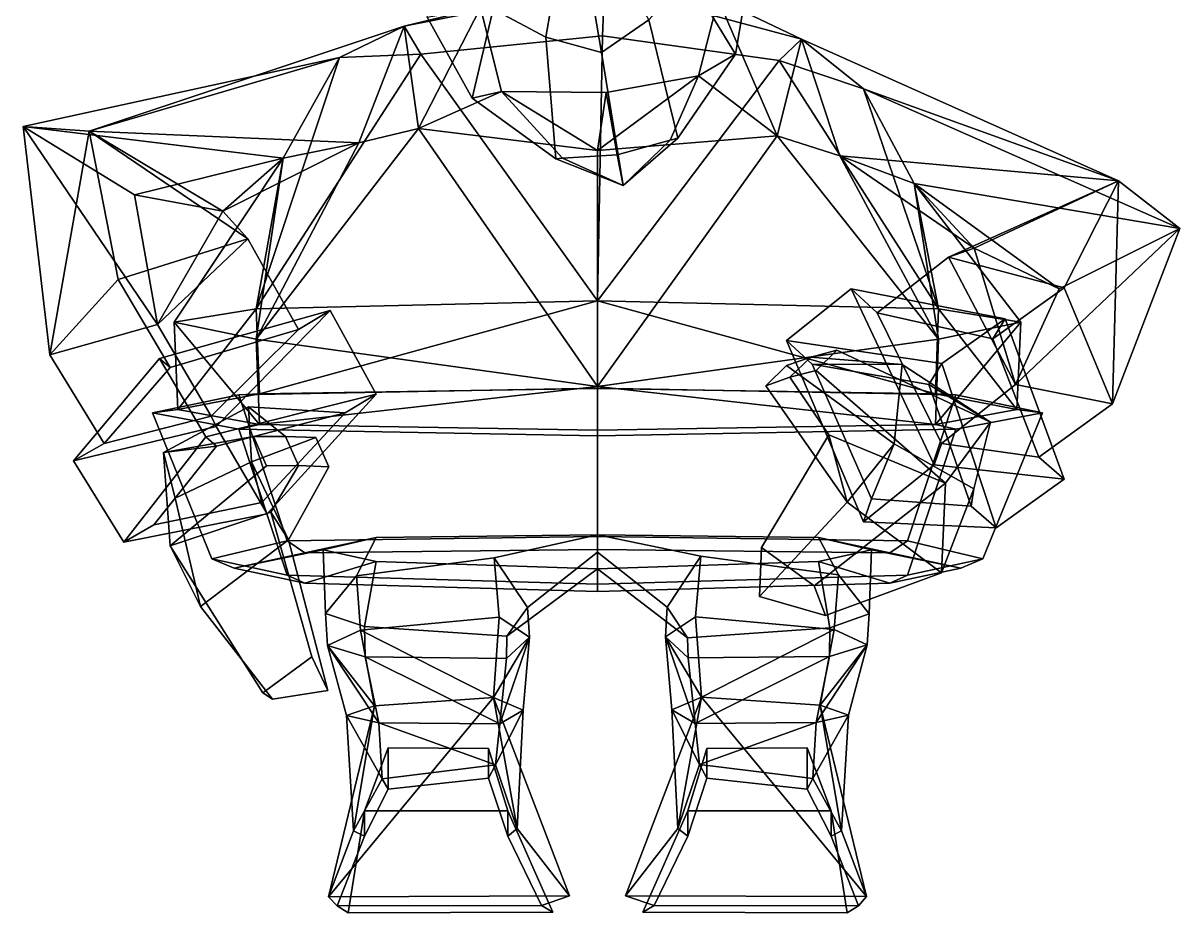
# Model space of a CAD drawing. Extents: x -191 to 189, y -153 to 326.
# Drawn here: x -190.8 to 189.5, y -153 to 139.4 of the extents above; entities that cross this region are included whole.
import ezdxf

# ---------------------------------------------------------------- set-up
doc = ezdxf.new("R2010")
doc.units = 0

msp = doc.modelspace()

# ---------------------------------------------------------------- linework, layer by layer
for points in [[(27.880966, 154.681702, 92.764618), (43.390396, 129.203033, 64.373314), (48.445946, 159.142517, 46.641136), (47.892605, 168.285461, 77.3535)], [(0.377532, 151.583771, -3.128933), (-65.570023, 138.339172, -2.106831), (-40.474083, 144.469849, 26.257252), (-0.361823, 156.675079, 4.034542)], [(-0.361823, 156.675079, 4.034542), (37.653099, 147.317017, 26.515617), (65.127525, 134.1185, -2.302924), (0.377532, 151.583771, -3.128933)], [(43.390396, 129.203033, 64.373314), (31.192331, 122.111816, 54.79657), (37.653099, 147.317017, 26.515617), (48.445946, 159.142517, 46.641136)], [(24.464287, 101.540131, 97.758553), (43.390396, 129.203033, 64.373314), (27.880966, 154.681702, 92.764618), (14.89951, 140.429932, 113.517754)], [(0.377532, 151.583771, -3.128933), (-0.319733, 135.209991, -53.247799), (-60.040382, 129.134125, -45.475548), (-65.570023, 138.339172, -2.106831)], [(-36.267063, 143.983521, 93.376228), (-59.892399, 150.309875, 78.381157), (-58.018642, 141.387085, 47.656208), (-43.193527, 114.763184, 65.19883)], [(-0.665652, 129.750122, 120.504921), (14.89951, 140.429932, 113.517754), (10.252886, 148.801331, 110.987968), (-3.059678, 143.890411, 116.749023)], [(0.377532, 151.583771, -3.128933), (65.127525, 134.1185, -2.302924), (57.740505, 127.098969, -45.171558), (-0.319733, 135.209991, -53.247799)], [(-18.980856, 134.779602, 113.840782), (-17.349876, 144.197906, 111.251144), (-37.471718, 147.557983, 102.197777), (-36.267063, 143.983521, 93.376228)], [(57.128975, 102.368286, 53.846931), (37.653099, 147.317017, 26.515617), (31.192331, 122.111816, 54.79657)], [(65.127525, 134.1185, -2.302924), (37.653099, 147.317017, 26.515617), (57.128975, 102.368286, 53.846931)], [(-65.570023, 138.339172, -2.106831), (-60.764832, 104.802063, 53.786823), (-40.474083, 144.469849, 26.257252)], [(-60.764832, 104.802063, 53.786823), (-33.567463, 116.891632, 55.095005), (-40.474083, 144.469849, 26.257252)], [(-43.193527, 114.763184, 65.19883), (-58.018642, 141.387085, 47.656208), (-40.474083, 144.469849, 26.257252), (-33.567463, 116.891632, 55.095005)], [(-15.699272, 94.841919, 98.141487), (-18.980856, 134.779602, 113.840782), (-36.267063, 143.983521, 93.376228), (-43.193527, 114.763184, 65.19883)], [(-0.665652, 129.750122, 120.504921), (-3.059678, 143.890411, 116.749023), (-17.349876, 144.197906, 111.251144), (-18.980856, 134.779602, 113.840782)], [(-80.435974, 100.009766, 25.851246), (-65.570023, 138.339172, -2.106831), (-169.07695, 103.836731, 6.827649)], [(-86.818794, 128.081177, -35.424797), (-169.07695, 103.836731, 6.827649), (-65.570023, 138.339172, -2.106831)], [(-86.818794, 128.081177, -35.424797), (-65.570023, 138.339172, -2.106831), (-60.040382, 129.134125, -45.475548)], [(-80.435974, 100.009766, 25.851246), (-60.764832, 104.802063, 53.786823), (-65.570023, 138.339172, -2.106831)], [(6.444864, 86.050095, 101.891342), (24.464287, 101.540131, 97.758553), (14.89951, 140.429932, 113.517754), (-0.665652, 129.750122, 120.504921)], [(-2.003192, 48.064636, -105.404633), (-60.040382, 129.134125, -45.475548), (-0.319733, 135.209991, -53.247799)], [(6.444864, 86.050095, 101.891342), (-0.665652, 129.750122, 120.504921), (-18.980856, 134.779602, 113.840782), (-15.699272, 94.841919, 98.141487)], [(-2.003192, 48.064636, -105.404633), (-0.319733, 135.209991, -53.247799), (57.740505, 127.098969, -45.171558)], [(77.735359, 95.795898, 30.707472), (65.127525, 134.1185, -2.302924), (57.128975, 102.368286, 53.846931)], [(85.469307, 117.784668, -36.709324), (57.740505, 127.098969, -45.171558), (65.127525, 134.1185, -2.302924)], [(77.735359, 95.795898, 30.707472), (169.308487, 87.521606, 18.213747), (65.127525, 134.1185, -2.302924)], [(85.469307, 117.784668, -36.709324), (65.127525, 134.1185, -2.302924), (169.308487, 87.521606, 18.213747)], [(-86.818794, 128.081177, -35.424797), (-190.787155, 105.440735, -30.83827), (-169.07695, 103.836731, 6.827649)], [(-105.290726, 94.980347, -14.503614), (-190.787155, 105.440735, -30.83827), (-86.818794, 128.081177, -35.424797)], [(-114.135834, 45.541809, -70.002708), (-60.040382, 129.134125, -45.475548), (-2.003192, 48.064636, -105.404633)], [(-114.135834, 45.541809, -70.002708), (-86.818794, 128.081177, -35.424797), (-60.040382, 129.134125, -45.475548)], [(-114.135834, 45.541809, -70.002708), (-105.290726, 94.980347, -14.503614), (-86.818794, 128.081177, -35.424797)], [(110.129456, 45.541809, -70.002708), (-2.003192, 48.064636, -105.404633), (57.740505, 127.098969, -45.171558)], [(24.464287, 101.540131, 97.758553), (21.964338, 100.916031, 81.861572), (31.192331, 122.111816, 54.79657), (43.390396, 129.203033, 64.373314)], [(110.129456, 45.541809, -70.002708), (57.740505, 127.098969, -45.171558), (85.469307, 117.784668, -36.709324)], [(0.906876, 116.575012, 54.980843), (-2.00319, 97.571808, 60.745132), (31.192331, 122.111816, 54.79657)], [(-2.00319, 97.571808, 60.745132), (57.128975, 102.368286, 53.846931), (31.192331, 122.111816, 54.79657)], [(21.964338, 100.916031, 81.861572), (4.53769, 96.110443, 77.833214), (0.906876, 116.575012, 54.980843), (31.192331, 122.111816, 54.79657)], [(-2.00319, 97.571808, 60.745132), (-33.567463, 116.891632, 55.095005), (-60.764832, 104.802063, 53.786823)], [(-15.699272, 94.841919, 98.141487), (-43.193527, 114.763184, 65.19883), (-33.567463, 116.891632, 55.095005), (-13.427448, 95.013641, 82.199013)], [(-13.427448, 95.013641, 82.199013), (-33.567463, 116.891632, 55.095005), (0.906876, 116.575012, 54.980843), (4.53769, 96.110443, 77.833214)], [(0.906876, 116.575012, 54.980843), (-33.567463, 116.891632, 55.095005), (-2.00319, 97.571808, 60.745132)], [(110.129456, 45.541809, -70.002708), (85.469307, 117.784668, -36.709324), (102.083557, 86.638321, -11.740132)], [(85.469307, 117.784668, -36.709324), (169.308487, 87.521606, 18.213747), (189.478638, 71.921967, -16.733778)], [(102.083557, 86.638321, -11.740132), (85.469307, 117.784668, -36.709324), (189.478638, 71.921967, -16.733778)], [(-154.207443, 82.9711, -44.100658), (-190.787155, 105.440735, -30.83827), (-105.290726, 94.980347, -14.503614)], [(-181.980011, 30.383072, -2.302055), (-169.07695, 103.836731, 6.827649), (-190.787155, 105.440735, -30.83827)], [(-146.611526, 40.385223, -29.024216), (-181.980011, 30.383072, -2.302055), (-190.787155, 105.440735, -30.83827)], [(-146.611526, 40.385223, -29.024216), (-190.787155, 105.440735, -30.83827), (-154.207443, 82.9711, -44.100658)], [(-181.980011, 30.383072, -2.302055), (-159.50087, 55.09935, 26.185732), (-169.07695, 103.836731, 6.827649)], [(-80.435974, 100.009766, 25.851246), (-169.07695, 103.836731, 6.827649), (-125.100441, 77.584412, -6.163124)], [(-116.941475, 68.461655, -2.683794), (-125.100441, 77.584412, -6.163124), (-169.07695, 103.836731, 6.827649)], [(-116.941475, 68.461655, -2.683794), (-169.07695, 103.836731, 6.827649), (-159.50087, 55.09935, 26.185732)], [(-2.003191, 19.969009, 121.335991), (-60.764832, 104.802063, 53.786823), (-114.135834, 35.567474, 88.800362)], [(-114.135834, 35.567474, 88.800362), (-60.764832, 104.802063, 53.786823), (-80.435974, 100.009766, 25.851246)], [(-2.003191, 19.969009, 121.335991), (-2.00319, 97.571808, 60.745132), (-60.764832, 104.802063, 53.786823)], [(-105.290726, 94.980347, -14.503614), (-80.435974, 100.009766, 25.851246), (-125.100441, 77.584412, -6.163124)], [(-114.135834, 35.567474, 88.800362), (-80.435974, 100.009766, 25.851246), (-105.290726, 94.980347, -14.503614)], [(-2.003191, 19.969009, 121.335991), (57.128975, 102.368286, 53.846931), (-2.00319, 97.571808, 60.745132)], [(-2.003191, 19.969009, 121.335991), (110.129456, 35.567474, 88.800369), (57.128975, 102.368286, 53.846931)], [(6.444864, 86.050095, 101.891342), (4.53769, 96.110443, 77.833214), (21.964338, 100.916031, 81.861572)], [(6.444864, 86.050095, 101.891342), (21.964338, 100.916031, 81.861572), (24.464287, 101.540131, 97.758553)], [(110.129456, 35.567474, 88.800369), (77.735359, 95.795898, 30.707472), (57.128975, 102.368286, 53.846931)], [(6.444864, 86.050095, 101.891342), (-13.427448, 95.013641, 82.199013), (4.53769, 96.110443, 77.833214)], [(110.129456, 35.567474, 88.800369), (102.083557, 86.638321, -11.740132), (77.735359, 95.795898, 30.707472)], [(102.083557, 86.638321, -11.740132), (121.855392, 65.424042, 14.410462), (77.735359, 95.795898, 30.707472)], [(77.735359, 95.795898, 30.707472), (121.855392, 65.424042, 14.410462), (169.308487, 87.521606, 18.213747)], [(-154.207443, 82.9711, -44.100658), (-105.290726, 94.980347, -14.503614), (-125.100441, 77.584412, -6.163124)], [(-114.135834, 35.567474, 88.800362), (-105.290726, 94.980347, -14.503614), (-141.16629, 41.111649, 0.530659)], [(-141.16629, 41.111649, 0.530659), (-105.290726, 94.980347, -14.503614), (-114.135834, 45.541809, -70.002708)], [(6.444864, 86.050095, 101.891342), (-15.699272, 94.841919, 98.141487), (-13.427448, 95.013641, 82.199013)], [(113.373291, 62.497223, 17.787216), (169.308487, 87.521606, 18.213747), (121.855392, 65.424042, 14.410462)], [(113.373291, 62.497223, 17.787216), (151.473618, 52.405426, 53.421795), (169.308487, 87.521606, 18.213747)], [(167.372147, 14.237488, 38.650028), (169.308487, 87.521606, 18.213747), (151.473618, 52.405426, 53.421795)], [(167.372147, 14.237488, 38.650028), (189.478638, 71.921967, -16.733778), (169.308487, 87.521606, 18.213747)], [(110.129456, 35.567474, 88.800369), (137.159897, 41.111649, 0.530661), (102.083557, 86.638321, -11.740132)], [(137.159897, 41.111649, 0.530661), (110.129456, 45.541809, -70.002708), (102.083557, 86.638321, -11.740132)], [(149.825607, 52.063782, -21.949717), (121.855392, 65.424042, 14.410462), (102.083557, 86.638321, -11.740132)], [(149.825607, 52.063782, -21.949717), (102.083557, 86.638321, -11.740132), (189.478638, 71.921967, -16.733778)], [(-146.611526, 40.385223, -29.024216), (-154.207443, 82.9711, -44.100658), (-125.100441, 77.584412, -6.163124)], [(-146.611526, 40.385223, -29.024216), (-125.100441, 77.584412, -6.163124), (-116.941475, 68.461655, -2.683794)], [(-159.50087, 55.09935, 26.185732), (-142.473801, 26.219238, 39.723251), (-100.253319, 38.662827, 9.071774), (-116.941475, 68.461655, -2.683794)], [(-116.941475, 68.461655, -2.683794), (-100.253319, 38.662827, 9.071774), (-128.950089, 10.24411, -19.533493), (-146.611526, 40.385223, -29.024216)], [(135.445541, 20.574081, 6.939061), (149.825607, 52.063782, -21.949717), (189.478638, 71.921967, -16.733778)], [(135.445541, 20.574081, 6.939061), (189.478638, 71.921967, -16.733778), (167.372147, 14.237488, 38.650028)], [(135.445541, 20.574081, 6.939061), (113.373291, 62.497223, 17.787216), (121.855392, 65.424042, 14.410462)], [(135.445541, 20.574081, 6.939061), (121.855392, 65.424042, 14.410462), (149.825607, 52.063782, -21.949717)], [(113.373291, 62.497223, 17.787216), (135.445541, 20.574081, 6.939061), (111.063766, 1.229813, 25.427326), (90.017883, 44.126923, 38.322906)], [(151.473618, 52.405426, 53.421795), (113.373291, 62.497223, 17.787216), (90.017883, 44.126923, 38.322906), (128.009155, 35.626038, 75.218994)], [(-164.171249, 1.240341, 9.446937), (-142.473801, 26.219238, 39.723251), (-159.50087, 55.09935, 26.185732), (-181.980011, 30.383072, -2.302055)], [(108.692513, -5.77861, 16.54351), (85.528419, -24.548592, 33.239857), (60.117973, 35.096085, 54.076553), (81.393585, 52.101288, 35.223614)], [(81.393585, 52.101288, 35.223614), (60.117973, 35.096085, 54.076553), (111.182411, 27.557816, 105.662529), (132.051025, 42.20694, 85.678337)], [(108.692513, -5.77861, 16.54351), (81.393585, 52.101288, 35.223614), (90.017883, 44.126923, 38.322906), (111.063766, 1.229813, 25.427326)], [(81.393585, 52.101288, 35.223614), (132.051025, 42.20694, 85.678337), (128.009155, 35.626038, 75.218994), (90.017883, 44.126923, 38.322906)], [(143.086334, -3.301285, 58.826248), (167.372147, 14.237488, 38.650028), (151.473618, 52.405426, 53.421795), (128.009155, 35.626038, 75.218994)], [(-113.135521, 17.517197, -78.75399), (-114.135834, 45.541809, -70.002708), (-2.003192, 48.064636, -105.404633)], [(-113.135521, 17.517197, -78.75399), (-2.003192, 48.064636, -105.404633), (-1.983954, 19.260452, -109.747292)], [(109.129128, 17.517212, -78.75399), (-1.983954, 19.260452, -109.747292), (-2.003192, 48.064636, -105.404633)], [(109.129128, 17.517212, -78.75399), (-2.003192, 48.064636, -105.404633), (110.129456, 45.541809, -70.002708)], [(-89.828789, 44.894775, 9.329106), (-145.925171, 29.114624, 51.91946), (-130.777405, 3.447983, 64.617203), (-74.700226, 17.45224, 20.066677)], [(-89.828789, 44.894775, 9.329106), (-100.253319, 38.662827, 9.071774), (-142.473801, 26.219238, 39.723251), (-145.925171, 29.114624, 51.91946)], [(-139.932938, 12.383698, 2.977232), (-141.16629, 41.111649, 0.530659), (-114.135834, 45.541809, -70.002708)], [(-139.932938, 12.383698, 2.977232), (-114.135834, 45.541809, -70.002708), (-113.135521, 17.517197, -78.75399)], [(-127.362762, 6.771271, -30.445997), (-128.950089, 10.24411, -19.533493), (-100.253319, 38.662827, 9.071774), (-89.828789, 44.894775, 9.329106)], [(-127.362762, 6.771271, -30.445997), (-89.828789, 44.894775, 9.329106), (-74.700226, 17.45224, 20.066677), (-110.588417, -21.886124, -22.381859)], [(135.926559, 12.383713, 2.977235), (109.129128, 17.517212, -78.75399), (110.129456, 45.541809, -70.002708)], [(135.926559, 12.383713, 2.977235), (110.129456, 45.541809, -70.002708), (137.159897, 41.111649, 0.530661)], [(129.042206, -26.502731, 80.705887), (151.443939, -10.503967, 62.288029), (132.051025, 42.20694, 85.678337), (111.182411, 27.557816, 105.662529)], [(151.443939, -10.503967, 62.288029), (143.086334, -3.301285, 58.826248), (128.009155, 35.626038, 75.218994), (132.051025, 42.20694, 85.678337)], [(-146.611526, 40.385223, -29.024216), (-128.950089, 10.24411, -19.533493), (-164.171249, 1.240341, 9.446937), (-181.980011, 30.383072, -2.302055)], [(-113.135521, 7.520386, 80.406799), (-141.16629, 41.111649, 0.530659), (-139.932938, 12.383698, 2.977232)], [(-113.135521, 7.520386, 80.406799), (-114.135834, 35.567474, 88.800362), (-141.16629, 41.111649, 0.530659)], [(109.129135, 7.520386, 80.406799), (137.159897, 41.111649, 0.530661), (110.129456, 35.567474, 88.800369)], [(109.129135, 7.520386, 80.406799), (135.926559, 12.383713, 2.977235), (137.159897, 41.111649, 0.530661)], [(-113.135521, 7.520386, 80.406799), (-2.003191, 19.969009, 121.335991), (-114.135834, 35.567474, 88.800362)], [(109.129135, 7.520386, 80.406799), (110.129456, 35.567474, 88.800369), (-2.003191, 19.969009, 121.335991)], [(85.528419, -24.548592, 33.239857), (88.100891, -16.988754, 42.839722), (68.602341, 27.28244, 57.152866), (60.117973, 35.096085, 54.076553)], [(60.117973, 35.096085, 54.076553), (68.602341, 27.28244, 57.152866), (107.008461, 20.608414, 94.72747), (111.182411, 27.557816, 105.662529)], [(61.294464, 22.984024, 112.285522), (69.890976, 25.241776, 119.377235), (76.66246, 31.911728, 110.595398), (68.13562, 29.559418, 103.458687)], [(68.13562, 29.559418, 103.458687), (76.66246, 31.911728, 110.595398), (127.260986, 8.284576, 78.980263), (98.194031, 27.242676, 72.836296)], [(69.890976, 25.241776, 119.377235), (112.382805, -11.766586, 101.064583), (127.260986, 8.284576, 78.980263), (76.66246, 31.911728, 110.595398)], [(-157.715561, -31.151337, 20.553928), (-130.777405, 3.447983, 64.617203), (-145.925171, 29.114624, 51.91946), (-174.200455, -4.502914, 9.82432)], [(-174.200455, -4.502914, 9.82432), (-145.925171, 29.114624, 51.91946), (-142.473801, 26.219238, 39.723251), (-164.171249, 1.240341, 9.446937)], [(53.331768, 20.136856, 105.276253), (61.294464, 22.984024, 112.285522), (68.13562, 29.559418, 103.458687), (60.129509, 26.817657, 96.464539)], [(53.331768, 20.136856, 105.276253), (60.129509, 26.817657, 96.464539), (95.580894, 1.125885, 53.220684), (80.10685, -18.03035, 75.669647)], [(60.129509, 26.817657, 96.464539), (68.13562, 29.559418, 103.458687), (98.194031, 27.242676, 72.836296), (95.580894, 1.125885, 53.220684)], [(95.580894, 1.125885, 53.220684), (98.194031, 27.242676, 72.836296), (68.602341, 27.28244, 57.152866), (88.100891, -16.988754, 42.839722)], [(98.194031, 27.242676, 72.836296), (127.260986, 8.284576, 78.980263), (107.008461, 20.608414, 94.72747), (68.602341, 27.28244, 57.152866)], [(129.042206, -26.502731, 80.705887), (111.182411, 27.557816, 105.662529), (107.008461, 20.608414, 94.72747), (120.817665, -19.383331, 77.326607)], [(53.331768, 20.136856, 105.276253), (80.10685, -18.03035, 75.669647), (74.133629, 4.08638, 107.259918), (61.294464, 22.984024, 112.285522)], [(61.294464, 22.984024, 112.285522), (74.133629, 4.08638, 107.259918), (112.382805, -11.766586, 101.064583), (69.890976, 25.241776, 119.377235)], [(-103.959404, -30.738731, -87.437698), (-119.838593, 17.228851, -90.705978), (-2.002899, 19.463531, -125.778366), (-2.003194, -29.35334, -122.453094)], [(-119.838593, 17.228851, -90.705978), (-113.135521, 17.517197, -78.75399), (-1.983954, 19.260452, -109.747292), (-2.002899, 19.463531, -125.778366)], [(-113.135521, 7.520386, 80.406799), (-2.003191, 5.619034, 111.439888), (-2.003191, 19.969009, 121.335991)], [(99.953018, -30.738724, -87.437698), (-2.003194, -29.35334, -122.453094), (-2.002899, 19.463531, -125.778366), (115.832207, 17.228851, -90.705978)], [(109.129135, 7.520386, 80.406799), (-2.003191, 19.969009, 121.335991), (-2.003191, 5.619034, 111.439888)], [(115.832207, 17.228851, -90.705978), (-2.002899, 19.463531, -125.778366), (-1.983954, 19.260452, -109.747292), (109.129128, 17.517212, -78.75399)], [(121.709282, -13.62439, 60.144749), (120.817665, -19.383331, 77.326607), (107.008461, 20.608414, 94.72747), (127.260986, 8.284576, 78.980263)], [(135.445541, 20.574081, 6.939061), (167.372147, 14.237488, 38.650028), (143.086334, -3.301285, 58.826248), (111.063766, 1.229813, 25.427326)], [(-119.838593, 17.228851, -90.705978), (-148.311783, 11.340179, 3.048333), (-139.932938, 12.383698, 2.977232), (-113.135521, 17.517197, -78.75399)], [(-128.718689, -36.627396, 6.316612), (-148.311783, 11.340179, 3.048333), (-119.838593, 17.228851, -90.705978), (-103.959404, -30.738731, -87.437698)], [(-74.700226, 17.45224, 20.066677), (-130.777405, 3.447983, 64.617203), (-127.234573, 0.37149, 51.839287), (-84.951271, 11.339066, 19.850878)], [(-110.588417, -21.886124, -22.381859), (-74.700226, 17.45224, 20.066677), (-84.951271, 11.339066, 19.850878), (-112.316452, -18.14299, -10.595044)], [(124.712311, -36.627396, 6.316614), (99.953018, -30.738724, -87.437698), (115.832207, 17.228851, -90.705978), (144.305405, 11.340179, 3.048336)], [(115.832207, 17.228851, -90.705978), (109.129128, 17.517212, -78.75399), (135.926559, 12.383713, 2.977235), (144.305405, 11.340179, 3.048336)], [(-148.311783, 11.340179, 3.048333), (-119.838593, 5.932449, 89.145714), (-113.135521, 7.520386, 80.406799), (-139.932938, 12.383698, 2.977232)], [(-116.663361, 13.279785, 36.240662), (-84.951271, 11.339066, 19.850878), (-127.234573, 0.37149, 51.839287), (-144.696579, -1.744888, 35.842453)], [(-104.550529, 3.548523, 83.659134), (-116.663361, 13.279785, 36.240662), (-144.696579, -1.744888, 35.842453), (-115.023338, 3.521347, 88.074188)], [(-115.754379, -4.843811, 12.888899), (-112.316452, -18.14299, -10.595044), (-84.951271, 11.339066, 19.850878), (-116.663361, 13.279785, 36.240662)], [(-94.584747, 3.182068, 79.067612), (-115.754379, -4.843811, 12.888899), (-116.663361, 13.279785, 36.240662), (-104.550529, 3.548523, 83.659134)], [(144.305405, 11.340179, 3.048336), (135.926559, 12.383713, 2.977235), (109.129135, 7.520386, 80.406799), (115.832207, 5.932449, 89.145714)], [(-127.362762, 6.771271, -30.445997), (-174.200455, -4.502914, 9.82432), (-164.171249, 1.240341, 9.446937), (-128.950089, 10.24411, -19.533493)], [(-119.838593, 5.932449, 89.145714), (-148.311783, 11.340179, 3.048333), (-128.718689, -36.627396, 6.316612), (-103.959404, -42.035126, 92.413994)], [(115.832207, 5.932449, 89.145714), (99.953026, -42.035126, 92.413994), (124.712311, -36.627396, 6.316614), (144.305405, 11.340179, 3.048336)], [(111.163536, -41.270851, 79.91095), (121.709282, -13.62439, 60.144749), (127.260986, 8.284576, 78.980263), (112.382805, -11.766586, 101.064583)], [(-127.362762, 6.771271, -30.445997), (-110.588417, -21.886124, -22.381859), (-157.715561, -31.151337, 20.553928), (-174.200455, -4.502914, 9.82432)], [(-2.003191, 3.768494, 124.214149), (-2.003191, 5.619034, 111.439888), (-113.135521, 7.520386, 80.406799), (-119.838593, 5.932449, 89.145714)], [(-2.003192, -45.055336, 127.540764), (-2.003191, 3.768494, 124.214149), (-119.838593, 5.932449, 89.145714), (-103.959404, -42.035126, 92.413994)], [(-2.003192, -45.055336, 127.540764), (99.953026, -42.035126, 92.413994), (115.832207, 5.932449, 89.145714), (-2.003191, 3.768494, 124.214149)], [(-2.003191, 3.768494, 124.214149), (115.832207, 5.932449, 89.145714), (109.129135, 7.520386, 80.406799), (-2.003191, 5.619034, 111.439888)], [(51.271111, -49.034729, 130.130692), (51.941273, -32.996552, 140.924774), (74.133629, 4.08638, 107.259918), (80.10685, -18.03035, 75.669647)], [(51.941273, -32.996552, 140.924774), (69.277405, -45.512665, 143.18248), (112.382805, -11.766586, 101.064583), (74.133629, 4.08638, 107.259918)], [(-157.715561, -31.151337, 20.553928), (-147.841675, -25.481827, 20.220007), (-127.234573, 0.37149, 51.839287), (-130.777405, 3.447983, 64.617203)], [(-140.811356, -16.691544, 14.30969), (-144.696579, -1.744888, 35.842453), (-127.234573, 0.37149, 51.839287), (-147.841675, -25.481827, 20.220007)], [(-110.797821, -6.119186, 95.601959), (-115.023338, 3.521347, 88.074188), (-144.696579, -1.744888, 35.842453), (-142.501053, -32.370323, 52.983761)], [(-90.342743, -6.480347, 86.62619), (-103.567108, -30.386139, 38.628067), (-115.754379, -4.843811, 12.888899), (-94.584747, 3.182068, 79.067612)], [(-100.280327, -6.022736, 91.281898), (-104.550529, 3.548523, 83.659134), (-115.023338, 3.521347, 88.074188), (-110.797821, -6.119186, 95.601959)], [(-90.342743, -6.480347, 86.62619), (-94.584747, 3.182068, 79.067612), (-104.550529, 3.548523, 83.659134), (-100.280327, -6.022736, 91.281898)], [(80.10685, -18.03035, 75.669647), (95.580894, 1.125885, 53.220684), (121.709282, -13.62439, 60.144749), (111.163536, -41.270851, 79.91095)], [(95.580894, 1.125885, 53.220684), (88.100891, -16.988754, 42.839722), (120.817665, -19.383331, 77.326607), (121.709282, -13.62439, 60.144749)], [(108.692513, -5.77861, 16.54351), (111.063766, 1.229813, 25.427326), (143.086334, -3.301285, 58.826248), (151.443939, -10.503967, 62.288029)], [(-132.488037, -52.344658, 24.344109), (-142.501053, -32.370323, 52.983761), (-144.696579, -1.744888, 35.842453), (-140.811356, -16.691544, 14.30969)], [(-115.754379, -4.843811, 12.888899), (-140.811356, -16.691544, 14.30969), (-147.841675, -25.481827, 20.220007), (-112.316452, -18.14299, -10.595044)], [(-100.280327, -6.022736, 91.281898), (-110.797821, -6.119186, 95.601959), (-142.501053, -32.370323, 52.983761), (-109.411011, -21.33197, 76.133308)], [(-103.567108, -30.386139, 38.628067), (-132.488037, -52.344658, 24.344109), (-140.811356, -16.691544, 14.30969), (-115.754379, -4.843811, 12.888899)], [(-90.342743, -6.480347, 86.62619), (-100.280327, -6.022736, 91.281898), (-109.411011, -21.33197, 76.133308), (-103.567108, -30.386139, 38.628067)], [(108.692513, -5.77861, 16.54351), (151.443939, -10.503967, 62.288029), (129.042206, -26.502731, 80.705887), (85.528419, -24.548592, 33.239857)], [(72.974602, -55.302643, 124.050262), (111.163536, -41.270851, 79.91095), (112.382805, -11.766586, 101.064583), (69.277405, -45.512665, 143.18248)], [(-110.588417, -21.886124, -22.381859), (-112.316452, -18.14299, -10.595044), (-147.841675, -25.481827, 20.220007), (-157.715561, -31.151337, 20.553928)], [(51.271111, -49.034729, 130.130692), (80.10685, -18.03035, 75.669647), (111.163536, -41.270851, 79.91095), (72.974602, -55.302643, 124.050262)], [(85.528419, -24.548592, 33.239857), (129.042206, -26.502731, 80.705887), (120.817665, -19.383331, 77.326607), (88.100891, -16.988754, 42.839722)], [(-95.87793, -68.876244, 99.741943), (-109.411011, -21.33197, 76.133308), (-142.501053, -32.370323, 52.983761), (-112.023766, -80.668144, 91.832787)], [(-90.64592, -79.98719, 84.796791), (-103.567108, -30.386139, 38.628067), (-109.411011, -21.33197, 76.133308), (-95.87793, -68.876244, 99.741943)], [(-90.64592, -79.98719, 84.796791), (-108.842896, -82.786804, 70.363068), (-132.488037, -52.344658, 24.344109), (-103.567108, -30.386139, 38.628067)], [(-121.432755, -39.792793, 6.532287), (-98.130646, -34.659294, -75.198936), (-74.705345, -29.669403, -58.141983), (-92.151123, -33.705505, 6.117529)], [(-103.959404, -30.738731, -87.437698), (-2.003194, -29.35334, -122.453094), (-2.003194, -33.555145, -106.177696), (-98.130646, -34.659294, -75.198936)], [(-98.130646, -34.659294, -75.198936), (-2.003194, -33.555145, -106.177696), (-2.003193, -28.784836, -84.776016), (-74.705345, -29.669403, -58.141983)], [(-92.151123, -33.705505, 6.117529), (-74.705345, -29.669403, -58.141983), (-81.240189, -42.274567, -37.12085), (-91.358276, -54.632896, 6.397004)], [(-74.705345, -29.669403, -58.141983), (-2.003193, -28.784836, -84.776016), (-35.922043, -36.382637, -61.032833), (-81.240189, -42.274567, -37.12085)], [(-2.003193, -28.784836, -84.776016), (-2.003193, -34.472916, 5.784896), (-25.020981, -52.617043, 4.659161), (-35.922043, -36.382637, -61.032833)], [(94.124252, -34.659286, -75.198936), (70.698967, -29.669403, -58.141983), (-2.003193, -28.784836, -84.776016), (-2.003194, -33.555145, -106.177696)], [(99.953018, -30.738724, -87.437698), (94.124252, -34.659286, -75.198936), (-2.003194, -33.555145, -106.177696), (-2.003194, -29.35334, -122.453094)], [(70.698967, -29.669403, -58.141983), (77.266129, -41.979477, -37.261814), (31.99202, -35.808884, -61.234982), (-2.003193, -28.784836, -84.776016)], [(20.964096, -52.602066, 4.384859), (-2.003193, -34.472916, 5.784896), (-2.003193, -28.784836, -84.776016), (31.99202, -35.808884, -61.234982)], [(88.144745, -33.705505, 6.11753), (87.297836, -54.733276, 6.222153), (77.266129, -41.979477, -37.261814), (70.698967, -29.669403, -58.141983)], [(117.426369, -39.792786, 6.532289), (88.144745, -33.705505, 6.11753), (70.698967, -29.669403, -58.141983), (94.124252, -34.659286, -75.198936)], [(-108.842896, -82.786804, 70.363068), (-112.023766, -80.668144, 91.832787), (-142.501053, -32.370323, 52.983761), (-132.488037, -52.344658, 24.344109)], [(-128.718689, -36.627396, 6.316612), (-103.959404, -30.738731, -87.437698), (-98.130646, -34.659294, -75.198936), (-121.432755, -39.792793, 6.532287)], [(-98.130646, -44.656113, 83.961853), (-121.432755, -39.792793, 6.532287), (-92.151123, -33.705505, 6.117529), (-74.705345, -37.568703, 67.623993)], [(-74.705345, -37.568703, 67.623993), (-92.151123, -33.705505, 6.117529), (-91.358276, -54.632896, 6.397004), (-78.527016, -58.961372, 47.214397)], [(51.271111, -49.034729, 130.130692), (72.974602, -55.302643, 124.050262), (69.277405, -45.512665, 143.18248), (51.941273, -32.996552, 140.924774)], [(70.698967, -37.568695, 67.623993), (74.398544, -59.403946, 47.044273), (87.297836, -54.733276, 6.222153), (88.144745, -33.705505, 6.11753)], [(94.124252, -44.656105, 83.961853), (70.698967, -37.568695, 67.623993), (88.144745, -33.705505, 6.11753), (117.426369, -39.792786, 6.532289)], [(124.712311, -36.627396, 6.316614), (117.426369, -39.792786, 6.532289), (94.124252, -34.659286, -75.198936), (99.953018, -30.738724, -87.437698)], [(-103.959404, -42.035126, 92.413994), (-128.718689, -36.627396, 6.316612), (-121.432755, -39.792793, 6.532287), (-98.130646, -44.656113, 83.961853)], [(-2.003192, -47.450722, 115.055801), (-98.130646, -44.656113, 83.961853), (-74.705345, -37.568703, 67.623993), (-2.003192, -39.941849, 92.856552)], [(-79.865234, -60.095413, -16.06459), (-81.240189, -42.274567, -37.12085), (-35.922043, -36.382637, -61.032833), (-34.252594, -55.859512, -27.417267)], [(-2.003192, -39.941849, 92.856552), (-74.705345, -37.568703, 67.623993), (-78.527016, -58.961372, 47.214397), (-31.747934, -62.054657, 68.713699)], [(-24.368818, -62.423096, 0.707988), (-34.252594, -55.859512, -27.417267), (-35.922043, -36.382637, -61.032833), (-25.020981, -52.617043, 4.659161)], [(-2.003193, -34.472916, 5.784896), (-2.003192, -39.941849, 92.856552), (-31.747934, -62.054657, 68.713699), (-25.020981, -52.617043, 4.659161)], [(20.964096, -52.602066, 4.384859), (27.580349, -62.615753, 68.466698), (-2.003192, -39.941849, 92.856552), (-2.003193, -34.472916, 5.784896)], [(-2.003192, -39.941849, 92.856552), (27.580349, -62.615753, 68.466698), (74.398544, -59.403946, 47.044273), (70.698967, -37.568695, 67.623993)], [(-2.003192, -47.450722, 115.055801), (-2.003192, -39.941849, 92.856552), (70.698967, -37.568695, 67.623993), (94.124252, -44.656105, 83.961853)], [(20.382072, -62.270584, 0.588494), (20.964096, -52.602066, 4.384859), (31.99202, -35.808884, -61.234982), (30.254902, -55.712151, -27.541132)], [(75.872581, -59.928703, -16.202108), (30.254902, -55.712151, -27.541132), (31.99202, -35.808884, -61.234982), (77.266129, -41.979477, -37.261814)], [(99.953026, -42.035126, 92.413994), (94.124252, -44.656105, 83.961853), (117.426369, -39.792786, 6.532289), (124.712311, -36.627396, 6.316614)], [(-2.003192, -45.055336, 127.540764), (-103.959404, -42.035126, 92.413994), (-98.130646, -44.656113, 83.961853), (-2.003192, -47.450722, 115.055801)], [(-90.681374, -65.110909, 3.025112), (-91.358276, -54.632896, 6.397004), (-81.240189, -42.274567, -37.12085), (-79.865234, -60.095413, -16.06459)], [(-2.003192, -45.055336, 127.540764), (-2.003192, -47.450722, 115.055801), (94.124252, -44.656105, 83.961853), (99.953026, -42.035126, 92.413994)], [(86.696373, -64.934593, 2.885112), (75.872581, -59.928703, -16.202108), (77.266129, -41.979477, -37.261814), (87.297836, -54.733276, 6.222153)], [(-31.859438, -69.403175, 28.264048), (-24.368818, -62.423096, 0.707988), (-25.020981, -52.617043, 4.659161), (-31.747934, -62.054657, 68.713699)], [(27.883629, -69.239624, 28.143496), (27.580349, -62.615753, 68.466698), (20.964096, -52.602066, 4.384859), (20.382072, -62.270584, 0.588494)], [(-78.309677, -68.898796, 20.128263), (-78.527016, -58.961372, 47.214397), (-91.358276, -54.632896, 6.397004), (-90.681374, -65.110909, 3.025112)], [(-36.152, -82.28743, -12.356136), (-79.865234, -60.095413, -16.06459), (-34.252594, -55.859512, -27.417267)], [(-36.152, -82.28743, -12.356136), (-34.252594, -55.859512, -27.417267), (-24.368818, -62.423096, 0.707988)], [(32.168068, -82.172295, -12.474619), (20.382072, -62.270584, 0.588494), (30.254902, -55.712151, -27.541132)], [(32.168068, -82.172295, -12.474619), (30.254902, -55.712151, -27.541132), (75.872581, -59.928703, -16.202108)], [(74.331253, -68.721565, 19.992899), (86.696373, -64.934593, 2.885112), (87.297836, -54.733276, 6.222153), (74.398544, -59.403946, 47.044273)], [(-75.260735, -84.944298, -1.982149), (-90.681374, -65.110909, 3.025112), (-79.865234, -60.095413, -16.06459)], [(-75.260735, -84.944298, -1.982149), (-79.865234, -60.095413, -16.06459), (-36.152, -82.28743, -12.356136)], [(-31.859438, -69.403175, 28.264048), (-31.747934, -62.054657, 68.713699), (-78.527016, -58.961372, 47.214397), (-78.309677, -68.898796, 20.128263)], [(27.883629, -69.239624, 28.143496), (74.331253, -68.721565, 19.992899), (74.398544, -59.403946, 47.044273), (27.580349, -62.615753, 68.466698)], [(71.28083, -84.817566, -2.112576), (32.168068, -82.172295, -12.474619), (75.872581, -59.928703, -16.202108)], [(71.28083, -84.817566, -2.112576), (75.872581, -59.928703, -16.202108), (86.696373, -64.934593, 2.885112)], [(-26.408173, -86.452362, 13.497899), (-36.152, -82.28743, -12.356136), (-24.368818, -62.423096, 0.707988)], [(-34.069866, -90.937592, 38.88937), (-26.408173, -86.452362, 13.497899), (-24.368818, -62.423096, 0.707988)], [(-34.069866, -90.937592, 38.88937), (-24.368818, -62.423096, 0.707988), (-31.859438, -69.403175, 28.264048)], [(30.104252, -90.825027, 38.772999), (27.883629, -69.239624, 28.143496), (20.382072, -62.270584, 0.588494)], [(30.104252, -90.825027, 38.772999), (20.382072, -62.270584, 0.588494), (22.433407, -86.341187, 13.383203)], [(22.433407, -86.341187, 13.383203), (20.382072, -62.270584, 0.588494), (32.168068, -82.172295, -12.474619)], [(-73.907349, -90.566902, 31.327433), (-78.309677, -68.898796, 20.128263), (-90.681374, -65.110909, 3.025112)], [(-73.907349, -90.566902, 31.327433), (-90.681374, -65.110909, 3.025112), (-84.525795, -88.135368, 15.568045)], [(-84.525795, -88.135368, 15.568045), (-90.681374, -65.110909, 3.025112), (-75.260735, -84.944298, -1.982149)], [(69.939354, -90.441841, 31.198376), (86.696373, -64.934593, 2.885112), (74.331253, -68.721565, 19.992899)], [(69.939354, -90.441841, 31.198376), (80.552246, -88.006462, 15.435218), (86.696373, -64.934593, 2.885112)], [(80.552246, -88.006462, 15.435218), (71.28083, -84.817566, -2.112576), (86.696373, -64.934593, 2.885112)], [(-90.64592, -79.98719, 84.796791), (-95.87793, -68.876244, 99.741943), (-112.023766, -80.668144, 91.832787), (-108.842896, -82.786804, 70.363068)], [(-34.069866, -90.937592, 38.88937), (-31.859438, -69.403175, 28.264048), (-78.309677, -68.898796, 20.128263)], [(-34.069866, -90.937592, 38.88937), (-78.309677, -68.898796, 20.128263), (-73.907349, -90.566902, 31.327433)], [(30.104252, -90.825027, 38.772999), (74.331253, -68.721565, 19.992899), (27.883629, -69.239624, 28.143496)], [(30.104252, -90.825027, 38.772999), (69.939354, -90.441841, 31.198376), (74.331253, -68.721565, 19.992899)], [(-90.357765, -147.78183, -31.89517), (-75.260735, -84.944298, -1.982149), (-36.152, -82.28743, -12.356136)], [(-11.126663, -147.475677, -36.134624), (-90.357765, -147.78183, -31.89517), (-36.152, -82.28743, -12.356136)], [(-11.126663, -147.475677, -36.134624), (-36.152, -82.28743, -12.356136), (-28.424957, -125.357483, -6.102402)], [(-28.424957, -125.357483, -6.102402), (-36.152, -82.28743, -12.356136), (-26.408173, -86.452362, 13.497899)], [(7.187969, -147.408188, -36.24852), (24.488461, -125.296478, -6.211657), (32.168068, -82.172295, -12.474619)], [(7.187969, -147.408188, -36.24852), (32.168068, -82.172295, -12.474619), (86.420334, -147.698853, -32.028862)], [(24.488461, -125.296478, -6.211657), (22.433407, -86.341187, 13.383203), (32.168068, -82.172295, -12.474619)], [(86.420334, -147.698853, -32.028862), (32.168068, -82.172295, -12.474619), (71.28083, -84.817566, -2.112576)], [(-90.357765, -147.78183, -31.89517), (-82.186493, -126.113205, -4.525293), (-75.260735, -84.944298, -1.982149)], [(-82.186493, -126.113205, -4.525293), (-84.525795, -88.135368, 15.568045), (-75.260735, -84.944298, -1.982149)], [(-28.424957, -125.357483, -6.102402), (-26.408173, -86.452362, 13.497899), (-35.4599, -104.37542, 21.87125)], [(-35.4599, -104.37542, 21.87125), (-26.408173, -86.452362, 13.497899), (-34.069866, -90.937592, 38.88937)], [(31.525341, -104.322395, 21.768728), (30.104252, -90.825027, 38.772999), (22.433407, -86.341187, 13.383203)], [(24.488461, -125.296478, -6.211657), (31.525341, -104.322395, 21.768728), (22.433407, -86.341187, 13.383203)], [(86.420334, -147.698853, -32.028862), (71.28083, -84.817566, -2.112576), (78.250664, -126.041267, -4.648221)], [(78.250664, -126.041267, -4.648221), (71.28083, -84.817566, -2.112576), (80.552246, -88.006462, 15.435218)], [(-72.742691, -108.934517, 12.936753), (-73.907349, -90.566902, 31.327433), (-84.525795, -88.135368, 15.568045)], [(-82.186493, -126.113205, -4.525293), (-72.742691, -108.934517, 12.936753), (-84.525795, -88.135368, 15.568045)], [(-35.4599, -104.37542, 21.87125), (-34.069866, -90.937592, 38.88937), (-73.907349, -90.566902, 31.327433)], [(-72.742691, -108.934517, 12.936753), (-35.4599, -104.37542, 21.87125), (-73.907349, -90.566902, 31.327433)], [(31.525341, -104.322395, 21.768728), (69.939354, -90.441841, 31.198376), (30.104252, -90.825027, 38.772999)], [(68.807106, -108.870659, 12.82294), (69.939354, -90.441841, 31.198376), (31.525341, -104.322395, 21.768728)], [(78.250664, -126.041267, -4.648221), (80.552246, -88.006462, 15.435218), (68.807106, -108.870659, 12.82294)], [(68.807106, -108.870659, 12.82294), (80.552246, -88.006462, 15.435218), (69.939354, -90.441841, 31.198376)], [(-31.473774, -119.444244, 102.617195), (-37.787899, -98.998032, 87.801697), (-70.777412, -98.812729, 87.801697), (-78.613716, -119.444244, 102.617195)], [(-78.613716, -119.444244, 102.617195), (-70.777412, -98.812729, 87.801697), (-70.777412, -112.334427, 35.947453), (-78.613716, -127.827744, 43.725594)], [(-37.787899, -98.998032, 87.801697), (-37.787899, -108.736435, 35.947453), (-70.777412, -112.334427, 35.947453), (-70.777412, -98.812729, 87.801697)], [(27.673773, -119.444244, 102.617195), (74.813721, -119.444244, 102.617195), (66.977409, -98.812729, 87.801697), (33.987896, -98.998032, 87.801697)], [(33.987896, -98.998032, 87.801697), (66.977409, -98.812729, 87.801697), (66.977409, -112.334427, 35.947453), (33.987896, -108.736435, 35.947453)], [(74.813721, -119.444244, 102.617195), (74.813721, -127.827744, 43.725594), (66.977409, -112.334427, 35.947453), (66.977409, -98.812729, 87.801697)], [(-31.473774, -119.444244, 102.617195), (-31.473774, -127.827744, 43.725594), (-37.787899, -108.736435, 35.947453), (-37.787899, -98.998032, 87.801697)], [(27.673773, -119.444244, 102.617195), (33.987896, -98.998032, 87.801697), (33.987896, -108.736435, 35.947453), (27.673773, -127.827744, 43.725594)], [(-35.4599, -104.37542, 21.87125), (-72.742691, -108.934517, 12.936753), (-70.777412, -112.334427, 35.947453), (-37.787899, -108.736435, 35.947453)], [(-28.424957, -125.357483, -6.102402), (-35.4599, -104.37542, 21.87125), (-37.787899, -108.736435, 35.947453), (-31.473774, -127.827744, 43.725594)], [(24.488461, -125.296478, -6.211657), (27.673773, -127.827744, 43.725594), (33.987896, -108.736435, 35.947453), (31.525341, -104.322395, 21.768728)], [(31.525341, -104.322395, 21.768728), (33.987896, -108.736435, 35.947453), (66.977409, -112.334427, 35.947453), (68.807106, -108.870659, 12.82294)], [(-82.186493, -126.113205, -4.525293), (-78.613716, -127.827744, 43.725594), (-70.777412, -112.334427, 35.947453), (-72.742691, -108.934517, 12.936753)], [(78.250664, -126.041267, -4.648221), (68.807106, -108.870659, 12.82294), (66.977409, -112.334427, 35.947453), (74.813721, -127.827744, 43.725594)], [(-83.890282, -153.02951, 102.617195), (-78.613716, -119.444244, 102.617195), (-78.613716, -127.827744, 43.725594), (-87.594154, -150.723206, 36.317848)], [(-16.70689, -152.844193, 102.617195), (-31.473774, -119.444244, 102.617195), (-78.613716, -119.444244, 102.617195), (-83.890282, -153.02951, 102.617195)], [(-16.70689, -152.844193, 102.617195), (-20.410763, -150.61731, 32.613968), (-31.473774, -127.827744, 43.725594), (-31.473774, -119.444244, 102.617195)], [(12.906889, -152.844193, 102.617195), (80.090286, -153.02951, 102.617195), (74.813721, -119.444244, 102.617195), (27.673773, -119.444244, 102.617195)], [(12.906889, -152.844193, 102.617195), (27.673773, -119.444244, 102.617195), (27.673773, -127.827744, 43.725594), (16.610764, -150.61731, 32.613968)], [(80.090286, -153.02951, 102.617195), (83.794151, -150.723206, 36.317848), (74.813721, -127.827744, 43.725594), (74.813721, -119.444244, 102.617195)], [(-11.126663, -147.475677, -36.134624), (-28.424957, -125.357483, -6.102402), (-31.473774, -127.827744, 43.725594), (-20.410763, -150.61731, 32.613968)], [(7.187969, -147.408188, -36.24852), (16.610764, -150.61731, 32.613968), (27.673773, -127.827744, 43.725594), (24.488461, -125.296478, -6.211657)], [(-90.357765, -147.78183, -31.89517), (-87.594154, -150.723206, 36.317848), (-78.613716, -127.827744, 43.725594), (-82.186493, -126.113205, -4.525293)], [(86.420334, -147.698853, -32.028862), (78.250664, -126.041267, -4.648221), (74.813721, -127.827744, 43.725594), (83.794151, -150.723206, 36.317848)], [(-90.357765, -147.78183, -31.89517), (-11.126663, -147.475677, -36.134624), (-20.410763, -150.61731, 32.613968), (-87.594154, -150.723206, 36.317848)], [(86.420334, -147.698853, -32.028862), (83.794151, -150.723206, 36.317848), (16.610764, -150.61731, 32.613968), (7.187969, -147.408188, -36.24852)], [(-83.890282, -153.02951, 102.617195), (-87.594154, -150.723206, 36.317848), (-20.410763, -150.61731, 32.613968), (-16.70689, -152.844193, 102.617195)], [(80.090286, -153.02951, 102.617195), (12.906889, -152.844193, 102.617195), (16.610764, -150.61731, 32.613968), (83.794151, -150.723206, 36.317848)]]:
    msp.add_3dface(points)

doc.saveas('drawing.dxf')
